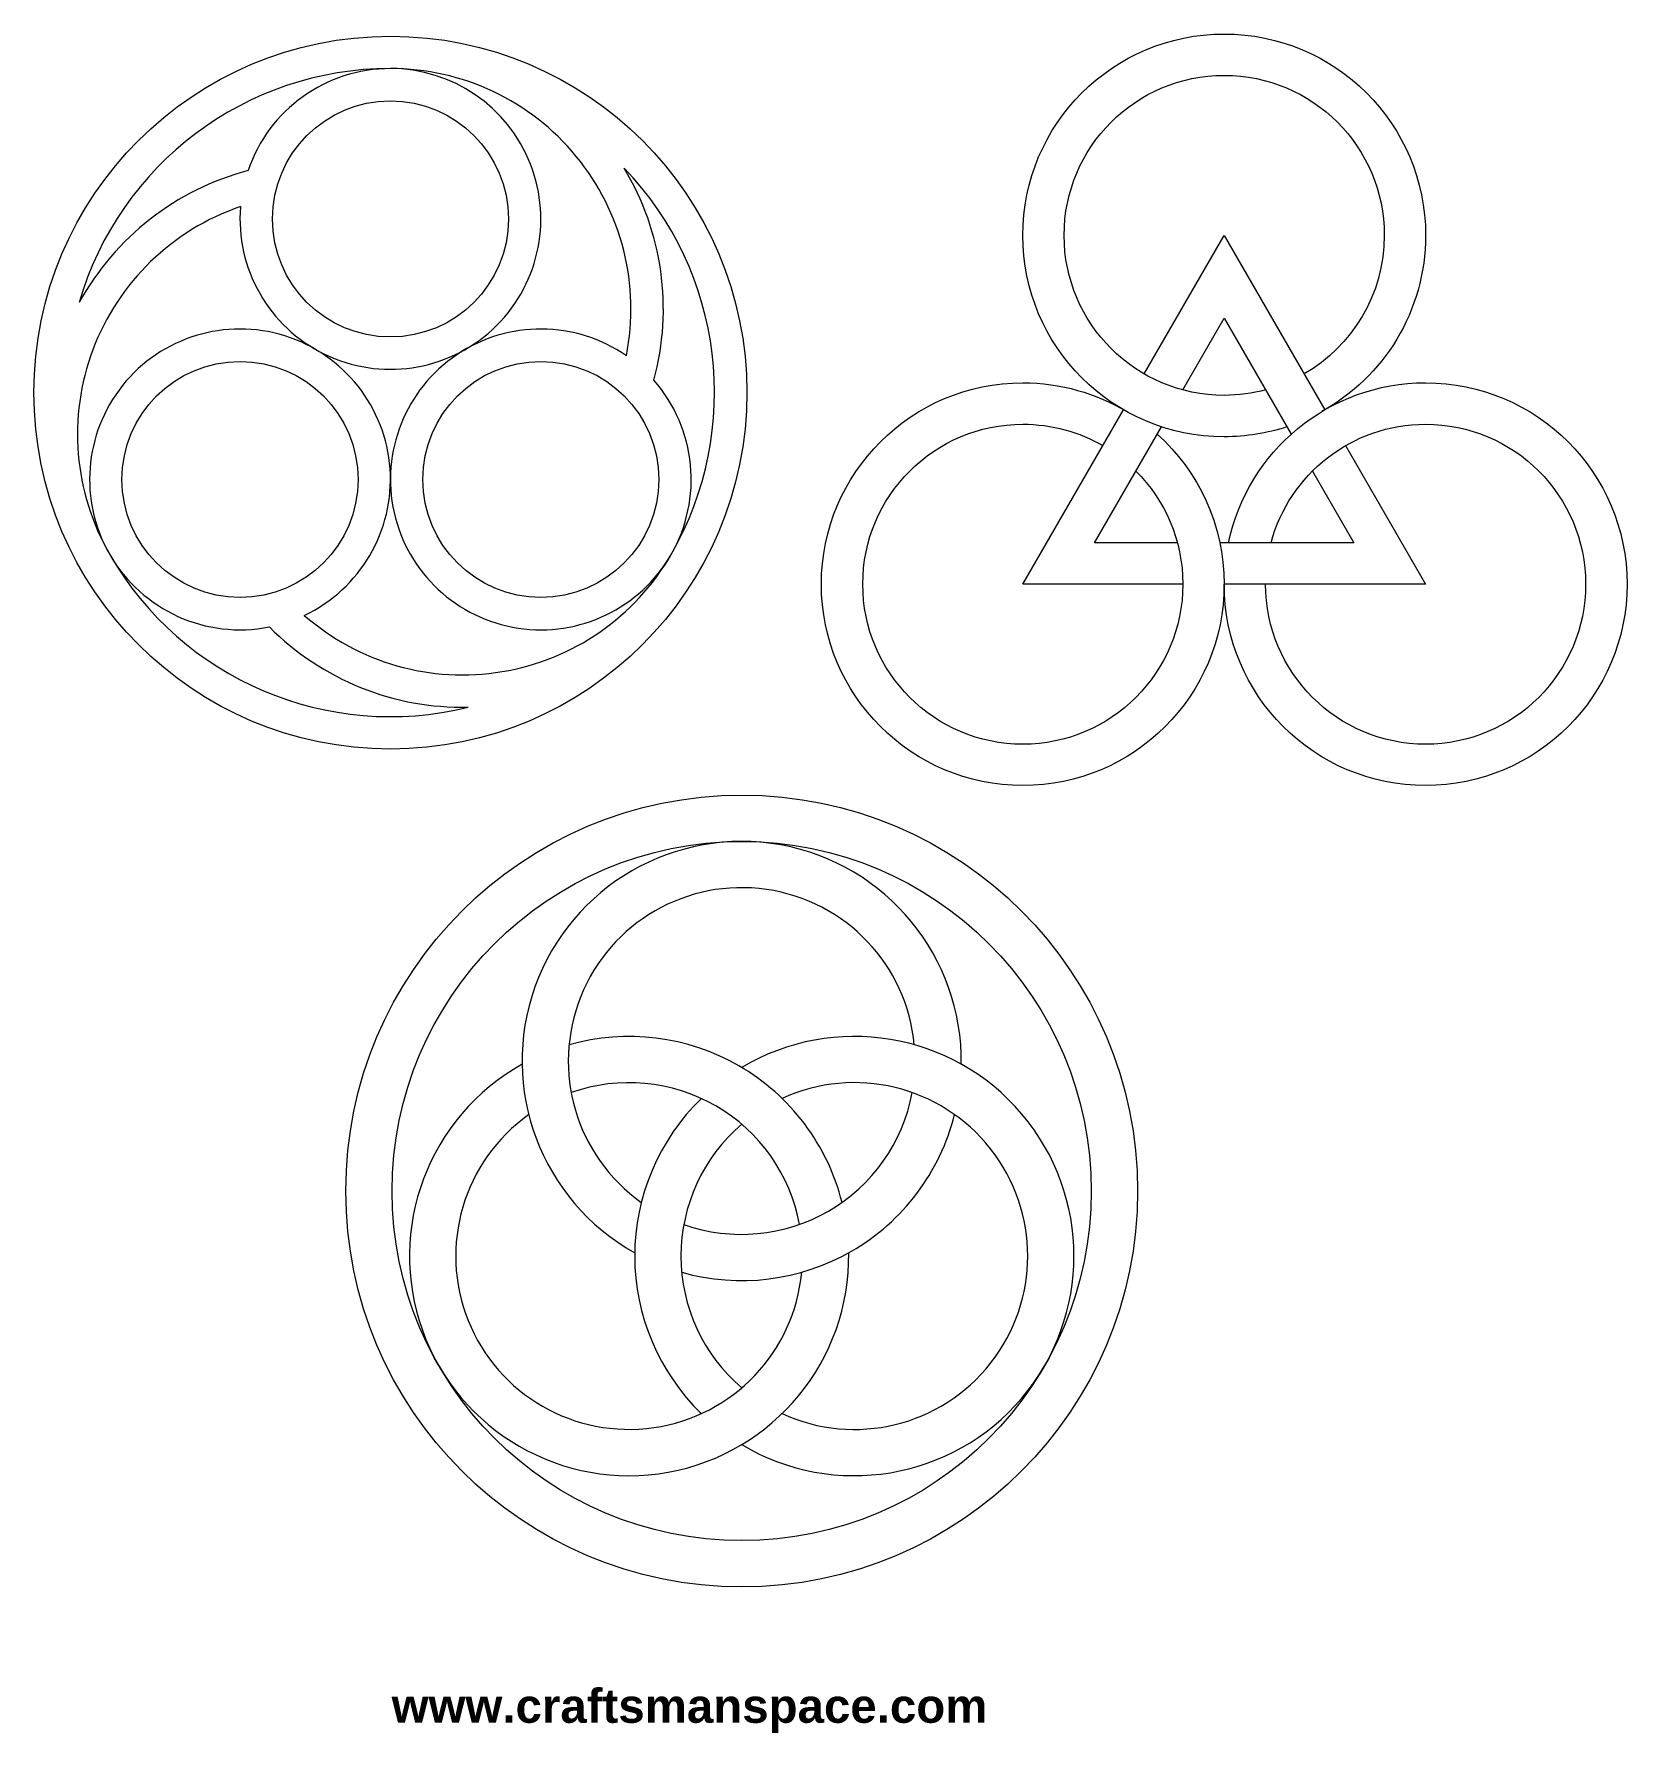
# Model space of a CAD drawing. Header units: millimetres. Extents: x -83 to 104, y -7 to 194.
import ezdxf

# ---------------------------------------------------------------- set-up
doc = ezdxf.new("R2010")
doc.units = ezdxf.units.MM
doc.header["$MEASUREMENT"] = 0
doc.layers.add('Default', color=7, linetype='Continuous')
doc.layers.add('Layer 1', color=7, linetype='Continuous')

msp = doc.modelspace()

# ---------------------------------------------------------------- linework, layer by layer
at = {"layer": 'Default', "lineweight": 9}
for points, knots in [([(0.73, 151.27), (0.73, 174.47), (-18.07, 193.26), (-41.26, 193.26), (-41.26, 193.26), (-64.45, 193.26), (-83.25, 174.47), (-83.25, 151.27), (-83.25, 151.27), (-83.25, 128.08), (-64.45, 109.28), (-41.26, 109.28), (-41.26, 109.28), (-18.07, 109.28), (0.73, 128.08), (0.73, 151.27)], [0, 0, 0, 0, 0.2, 0.2, 0.2, 0.2, 0.4, 0.4, 0.4, 0.4, 0.6, 0.6, 0.6, 0.6, 1, 1, 1, 1]), ([(-58.92, 173.18), (-59.51, 165.91), (-55.59, 159.01), (-49.03, 155.81), (-49.03, 155.81), (-42.47, 152.61), (-34.62, 153.76), (-29.25, 158.7), (-29.25, 158.7), (-23.88, 163.65), (-22.1, 171.38), (-24.75, 178.18), (-24.75, 178.18), (-27.41, 184.98), (-33.96, 189.45), (-41.26, 189.45)], [0, 0, 0, 0, 0.2, 0.2, 0.2, 0.2, 0.4, 0.4, 0.4, 0.4, 0.6, 0.6, 0.6, 0.6, 1, 1, 1, 1]), ([(-13.46, 155.61), (-11.81, 163.93), (-13.98, 172.55), (-19.36, 179.1), (-19.36, 179.1), (-24.74, 185.66), (-32.78, 189.45), (-41.26, 189.45)], [0, 0, 0, 0, 0.333333, 0.333333, 0.333333, 0.333333, 1, 1, 1, 1]), ([(-27.35, 171.73), (-27.35, 179.41), (-33.58, 185.64), (-41.26, 185.64), (-41.26, 185.64), (-48.94, 185.64), (-55.16, 179.41), (-55.16, 171.73), (-55.16, 171.73), (-55.16, 164.05), (-48.94, 157.83), (-41.26, 157.83), (-41.26, 157.83), (-33.58, 157.83), (-27.35, 164.05), (-27.35, 171.73)], [0, 0, 0, 0, 0.2, 0.2, 0.2, 0.2, 0.4, 0.4, 0.4, 0.4, 0.6, 0.6, 0.6, 0.6, 1, 1, 1, 1]), ([(-58.92, 173.18), (-66.94, 170.45), (-73.32, 164.26), (-76.31, 156.32), (-76.31, 156.32), (-79.29, 148.39), (-78.56, 139.53), (-74.32, 132.19)], [0, 0, 0, 0, 0.333333, 0.333333, 0.333333, 0.333333, 1, 1, 1, 1]), ([(-51.4, 125.03), (-44.8, 128.15), (-40.79, 135), (-41.3, 142.28), (-41.3, 142.28), (-41.81, 149.56), (-46.73, 155.78), (-53.69, 157.96), (-53.69, 157.96), (-60.66, 160.13), (-68.25, 157.81), (-72.81, 152.12), (-72.81, 152.12), (-77.37, 146.42), (-77.97, 138.51), (-74.32, 132.19)], [0, 0, 0, 0, 0.2, 0.2, 0.2, 0.2, 0.4, 0.4, 0.4, 0.4, 0.6, 0.6, 0.6, 0.6, 1, 1, 1, 1]), ([(-13.46, 155.61), (-19.46, 159.77), (-27.39, 159.82), (-33.44, 155.74), (-33.44, 155.74), (-39.49, 151.66), (-42.43, 144.28), (-40.83, 137.16), (-40.83, 137.16), (-39.23, 130.04), (-33.42, 124.63), (-26.21, 123.53), (-26.21, 123.53), (-18.99, 122.43), (-11.84, 125.86), (-8.19, 132.19)], [0, 0, 0, 0, 0.2, 0.2, 0.2, 0.2, 0.4, 0.4, 0.4, 0.4, 0.6, 0.6, 0.6, 0.6, 1, 1, 1, 1]), ([(-45.07, 141.04), (-45.07, 148.72), (-51.29, 154.95), (-58.97, 154.95), (-58.97, 154.95), (-66.65, 154.95), (-72.88, 148.72), (-72.88, 141.04), (-72.88, 141.04), (-72.88, 133.36), (-66.65, 127.14), (-58.97, 127.14), (-58.97, 127.14), (-51.29, 127.14), (-45.07, 133.36), (-45.07, 141.04)], [0, 0, 0, 0, 0.2, 0.2, 0.2, 0.2, 0.4, 0.4, 0.4, 0.4, 0.6, 0.6, 0.6, 0.6, 1, 1, 1, 1]), ([(-9.63, 141.04), (-9.63, 148.72), (-15.86, 154.95), (-23.54, 154.95), (-23.54, 154.95), (-31.22, 154.95), (-37.44, 148.72), (-37.44, 141.04), (-37.44, 141.04), (-37.44, 133.36), (-31.22, 127.14), (-23.54, 127.14), (-23.54, 127.14), (-15.86, 127.14), (-9.63, 133.36), (-9.63, 141.04)], [0, 0, 0, 0, 0.2, 0.2, 0.2, 0.2, 0.4, 0.4, 0.4, 0.4, 0.6, 0.6, 0.6, 0.6, 1, 1, 1, 1]), ([(-51.4, 125.03), (-45.02, 119.44), (-36.47, 117.01), (-28.1, 118.4), (-28.1, 118.4), (-19.74, 119.78), (-12.43, 124.84), (-8.19, 132.19)], [0, 0, 0, 0, 0.333333, 0.333333, 0.333333, 0.333333, 1, 1, 1, 1]), ([(46.76, 57.21), (46.76, 82.97), (25.88, 103.85), (0.13, 103.85), (0.13, 103.85), (-25.63, 103.85), (-46.51, 82.97), (-46.51, 57.21), (-46.51, 57.21), (-46.51, 31.45), (-25.63, 10.57), (0.13, 10.57), (0.13, 10.57), (25.88, 10.57), (46.76, 31.45), (46.76, 57.21)], [0, 0, 0, 0, 0.2, 0.2, 0.2, 0.2, 0.4, 0.4, 0.4, 0.4, 0.6, 0.6, 0.6, 0.6, 1, 1, 1, 1]), ([(25.99, 72.14), (26.18, 84.79), (17.19, 95.72), (4.74, 97.98), (4.74, 97.98), (-7.7, 100.24), (-19.96, 93.17), (-24.23, 81.26), (-24.23, 81.26), (-28.5, 69.35), (-23.53, 56.1), (-12.48, 49.93)], [0, 0, 0, 0, 0.25, 0.25, 0.25, 0.25, 0.5, 0.5, 0.5, 0.5, 1, 1, 1, 1]), ([(41.31, 57.21), (41.31, 79.96), (22.87, 98.4), (0.13, 98.4), (0.13, 98.4), (-22.62, 98.4), (-41.06, 79.96), (-41.06, 57.21), (-41.06, 57.21), (-41.06, 34.46), (-22.62, 16.02), (0.13, 16.02), (0.13, 16.02), (22.87, 16.02), (41.31, 34.46), (41.31, 57.21)], [0, 0, 0, 0, 0.2, 0.2, 0.2, 0.2, 0.4, 0.4, 0.4, 0.4, 0.6, 0.6, 0.6, 0.6, 1, 1, 1, 1]), ([(20.46, 74.44), (19.58, 83.83), (12.38, 91.4), (3.04, 92.74), (3.04, 92.74), (-6.29, 94.09), (-15.34, 88.87), (-18.84, 80.11), (-18.84, 80.11), (-22.34, 71.35), (-19.39, 61.33), (-11.7, 55.87)], [0, 0, 0, 0, 0.25, 0.25, 0.25, 0.25, 0.5, 0.5, 0.5, 0.5, 1, 1, 1, 1]), ([(0.13, 27.34), (10.99, 20.85), (24.95, 23.17), (33.13, 32.82), (33.13, 32.82), (41.31, 42.47), (41.31, 56.63), (33.13, 66.28), (33.13, 66.28), (24.95, 75.93), (10.99, 78.25), (0.13, 71.76)], [0, 0, 0, 0, 0.25, 0.25, 0.25, 0.25, 0.5, 0.5, 0.5, 0.5, 1, 1, 1, 1]), ([(11.95, 55.87), (10.24, 62.66), (5.85, 68.46), (-0.2, 71.96), (-0.2, 71.96), (-6.25, 75.45), (-13.49, 76.34), (-20.21, 74.44)], [0, 0, 0, 0, 0.333333, 0.333333, 0.333333, 0.333333, 1, 1, 1, 1]), ([(-25.74, 72.14), (-36.79, 65.98), (-41.76, 52.73), (-37.49, 40.82), (-37.49, 40.82), (-33.23, 28.91), (-20.97, 21.84), (-8.52, 24.09), (-8.52, 24.09), (3.93, 26.35), (12.92, 37.28), (12.73, 49.93)], [0, 0, 0, 0, 0.25, 0.25, 0.25, 0.25, 0.5, 0.5, 0.5, 0.5, 1, 1, 1, 1]), ([(6.94, 53.27), (5.85, 59.15), (2.25, 64.25), (-2.93, 67.24), (-2.93, 67.24), (-8.1, 70.23), (-14.32, 70.8), (-19.96, 68.8)], [0, 0, 0, 0, 0.333333, 0.333333, 0.333333, 0.333333, 1, 1, 1, 1]), ([(4.88, 30.99), (13.45, 27.05), (23.6, 29.5), (29.44, 36.92), (29.44, 36.92), (35.27, 44.33), (35.27, 54.77), (29.44, 62.18), (29.44, 62.18), (23.6, 69.6), (13.45, 72.05), (4.88, 68.12)], [0, 0, 0, 0, 0.25, 0.25, 0.25, 0.25, 0.5, 0.5, 0.5, 0.5, 1, 1, 1, 1]), ([(-4.63, 68.12), (-9.65, 63.24), (-12.48, 56.55), (-12.48, 49.55), (-12.48, 49.55), (-12.48, 42.55), (-9.64, 35.86), (-4.62, 30.98)], [0, 0, 0, 0, 0.333333, 0.333333, 0.333333, 0.333333, 1, 1, 1, 1]), ([(-6.69, 53.27), (-1.06, 51.28), (5.16, 51.85), (10.34, 54.84), (10.34, 54.84), (15.51, 57.83), (19.12, 62.93), (20.21, 68.8)], [0, 0, 0, 0, 0.333333, 0.333333, 0.333333, 0.333333, 1, 1, 1, 1]), ([(-24.96, 66.21), (-32.65, 60.75), (-35.61, 50.73), (-32.11, 41.97), (-32.11, 41.97), (-28.6, 33.21), (-19.56, 27.99), (-10.22, 29.34), (-10.22, 29.34), (-0.89, 30.68), (6.31, 38.25), (7.19, 47.64)], [0, 0, 0, 0, 0.25, 0.25, 0.25, 0.25, 0.5, 0.5, 0.5, 0.5, 1, 1, 1, 1]), ([(-6.94, 47.64), (-0.21, 45.73), (7, 46.63), (13.06, 50.12), (13.06, 50.12), (19.12, 53.62), (23.5, 59.42), (25.21, 66.21)], [0, 0, 0, 0, 0.333333, 0.333333, 0.333333, 0.333333, 1, 1, 1, 1]), ([(0.13, 65.08), (-4.42, 61.2), (-7.03, 55.52), (-7.03, 49.55), (-7.03, 49.55), (-7.03, 43.58), (-4.42, 37.9), (0.13, 34.02)], [0, 0, 0, 0, 0.333333, 0.333333, 0.333333, 0.333333, 1, 1, 1, 1])]:
    msp.add_open_spline(points, degree=3, knots=knots, dxfattribs=at)
for points in [[(-41.26, 189.45), (-58.26, 189.45), (-73.21, 178.21), (-77.93, 161.88)], [(-41.26, 189.45), (-48.85, 189.45), (-55.59, 184.62), (-58.03, 177.43)], [(-58.03, 177.43), (-66.51, 175.18), (-73.7, 169.56), (-77.93, 161.88)], [(-10.22, 152.73), (-7.93, 161.19), (-9.2, 170.22), (-13.73, 177.73)], [(-8.19, 132.19), (0.31, 146.91), (-1.95, 165.47), (-13.73, 177.73)], [(47.54, 153.47), (47.54, 153.47), (56.96, 169.8), (56.96, 169.8)], [(56.96, 169.8), (56.96, 169.8), (68.83, 149.25), (68.83, 149.25)], [(52.08, 151.58), (52.08, 151.58), (56.96, 160.05), (56.96, 160.05)], [(56.96, 160.05), (56.96, 160.05), (64.86, 146.37), (64.86, 146.37)], [(-8.19, 132.19), (-4.4, 138.76), (-5.21, 147.02), (-10.22, 152.73)], [(33.24, 128.7), (33.24, 128.7), (45.1, 149.25), (45.1, 149.25)], [(41.68, 133.58), (41.68, 133.58), (49.57, 147.24), (49.57, 147.24)], [(71.26, 145.03), (71.26, 145.03), (80.69, 128.7), (80.69, 128.7)], [(67.36, 142.03), (67.36, 142.03), (72.25, 133.58), (72.25, 133.58)], [(-11.5, 134.09), (-11.5, 134.09), (-11.36, 134.33), (-11.36, 134.33)], [(-11.5, 134.09), (-11.5, 134.09), (-11.36, 134.33), (-11.36, 134.33)], [(-74.32, 132.19), (-70.52, 125.61), (-62.96, 122.19), (-55.52, 123.67)], [(-74.32, 132.19), (-65.82, 117.46), (-48.61, 110.14), (-32.11, 114.21)], [(51.45, 133.58), (51.45, 133.58), (41.68, 133.58), (41.68, 133.58)], [(72.25, 133.58), (72.25, 133.58), (56.46, 133.58), (56.46, 133.58)], [(52.09, 128.7), (52.09, 128.7), (33.24, 128.7), (33.24, 128.7)], [(80.69, 128.7), (80.69, 128.7), (56.96, 128.7), (56.96, 128.7)], [(-55.52, 123.67), (-49.33, 117.45), (-40.87, 114.04), (-32.11, 114.21)]]:
    msp.add_open_spline(points, degree=3, dxfattribs=at)
at = {"layer": 'Layer 1', "lineweight": 9}
for points, knots in [([(64.36, 147.24), (62.03, 146.48), (59.55, 146.07), (56.96, 146.07), (56.96, 146.07), (43.86, 146.07), (33.24, 156.69), (33.24, 169.8), (33.24, 169.8), (33.24, 182.9), (43.86, 193.52), (56.96, 193.52), (56.96, 193.52), (70.07, 193.52), (80.69, 182.9), (80.69, 169.8), (80.69, 169.8), (80.69, 160.86), (75.75, 153.08), (68.45, 149.03)], [0, 0, 0, 0, 0.166667, 0.166667, 0.166667, 0.166667, 0.333333, 0.333333, 0.333333, 0.333333, 0.5, 0.5, 0.5, 0.5, 0.666667, 0.666667, 0.666667, 0.666667, 1, 1, 1, 1]), ([(61.85, 151.59), (60.29, 151.17), (58.65, 150.95), (56.96, 150.95), (56.96, 150.95), (46.55, 150.95), (38.11, 159.39), (38.11, 169.8), (38.11, 169.8), (38.11, 180.21), (46.55, 188.65), (56.96, 188.65), (56.96, 188.65), (67.38, 188.65), (75.82, 180.21), (75.82, 169.8), (75.82, 169.8), (75.82, 162.82), (72.03, 156.73), (66.39, 153.47)], [0, 0, 0, 0, 0.166667, 0.166667, 0.166667, 0.166667, 0.333333, 0.333333, 0.333333, 0.333333, 0.5, 0.5, 0.5, 0.5, 0.666667, 0.666667, 0.666667, 0.666667, 1, 1, 1, 1]), ([(49.07, 146.37), (53.92, 142.03), (56.96, 135.72), (56.96, 128.7), (56.96, 128.7), (56.96, 115.6), (46.34, 104.98), (33.24, 104.98), (33.24, 104.98), (20.14, 104.98), (9.51, 115.6), (9.51, 128.7), (9.51, 128.7), (9.51, 141.81), (20.14, 152.43), (33.24, 152.43), (33.24, 152.43), (37.72, 152.43), (41.9, 151.19), (45.48, 149.03)], [0, 0, 0, 0, 0.166667, 0.166667, 0.166667, 0.166667, 0.333333, 0.333333, 0.333333, 0.333333, 0.5, 0.5, 0.5, 0.5, 0.666667, 0.666667, 0.666667, 0.666667, 1, 1, 1, 1]), ([(57.47, 133.58), (59.71, 144.34), (69.26, 152.43), (80.69, 152.43), (80.69, 152.43), (93.79, 152.43), (104.42, 141.81), (104.42, 128.7), (104.42, 128.7), (104.42, 115.6), (93.79, 104.98), (80.69, 104.98), (80.69, 104.98), (67.59, 104.98), (56.96, 115.6), (56.96, 128.7)], [0, 0, 0, 0, 0.2, 0.2, 0.2, 0.2, 0.4, 0.4, 0.4, 0.4, 0.6, 0.6, 0.6, 0.6, 1, 1, 1, 1]), ([(46.57, 142.03), (49.98, 138.62), (52.09, 133.91), (52.09, 128.7), (52.09, 128.7), (52.09, 118.29), (43.65, 109.85), (33.24, 109.85), (33.24, 109.85), (22.83, 109.85), (14.39, 118.29), (14.39, 128.7), (14.39, 128.7), (14.39, 139.11), (22.83, 147.55), (33.24, 147.55), (33.24, 147.55), (36.67, 147.55), (39.89, 146.63), (42.67, 145.03)], [0, 0, 0, 0, 0.166667, 0.166667, 0.166667, 0.166667, 0.333333, 0.333333, 0.333333, 0.333333, 0.5, 0.5, 0.5, 0.5, 0.666667, 0.666667, 0.666667, 0.666667, 1, 1, 1, 1]), ([(62.48, 133.58), (64.63, 141.62), (71.97, 147.55), (80.69, 147.55), (80.69, 147.55), (91.1, 147.55), (99.54, 139.11), (99.54, 128.7), (99.54, 128.7), (99.54, 118.29), (91.1, 109.85), (80.69, 109.85), (80.69, 109.85), (70.28, 109.85), (61.84, 118.29), (61.84, 128.7)], [0, 0, 0, 0, 0.2, 0.2, 0.2, 0.2, 0.4, 0.4, 0.4, 0.4, 0.6, 0.6, 0.6, 0.6, 1, 1, 1, 1])]:
    msp.add_open_spline(points, degree=3, knots=knots, dxfattribs=at)

# ---------------------------------------------------------------- texts
at = {"insert": (-41.11, -1.44), "char_height": 4, "width": 80.3966, "attachment_point": 1}
msp.add_mtext('{\\fArial|b1|i0|c0|p34;www.craftsmanspace.com}', dxfattribs=at)

doc.saveas('drawing.dxf')
